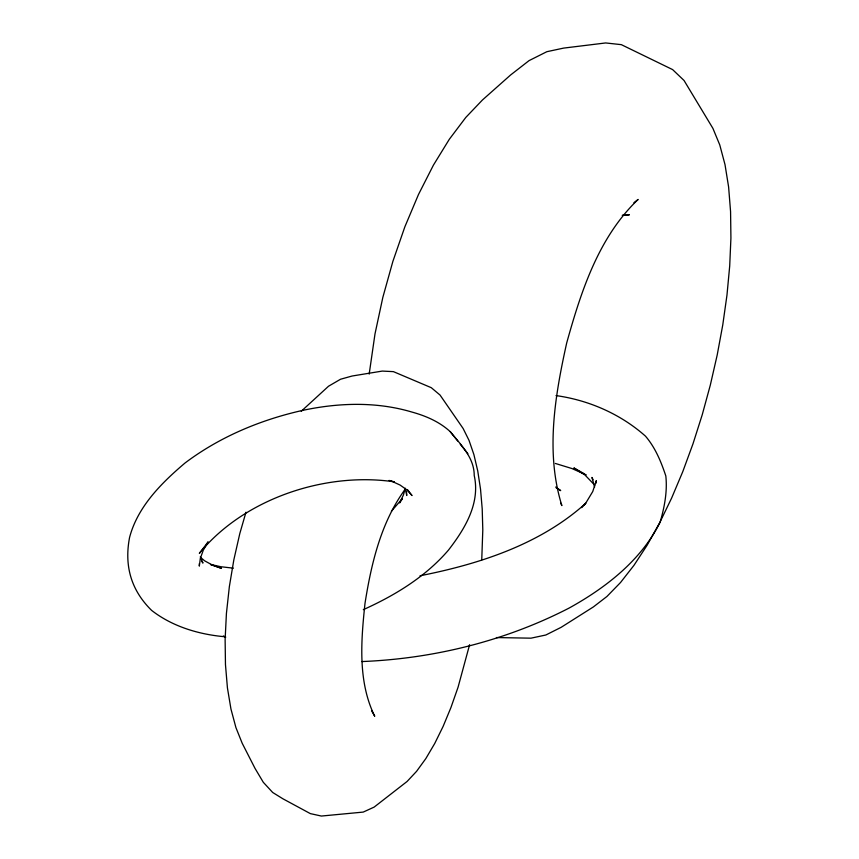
<?xml version="1.0" encoding="UTF-8"?>
<svg xmlns="http://www.w3.org/2000/svg" width="859" height="859" viewBox="0 0 859 859"><rect width="100%" height="100%" fill="white"/><g stroke="black" fill="none" stroke-linecap="round" stroke-linejoin="round"><path stroke-width="1.29" d="M199.342 563.59L199.32 566.113L200.34 558.371L203.282 550.232L208.136 541.846L199.342 553.379C243.935 498.725 325.293 471.591 394.313 481.856L390.48 480.772M481.749 559.885L482.801 529.917L482.21 508.904L480.525 489.158L477.744 470.957L473.9 454.594L469.014 440.356L463.13 428.501L440.044 395.054L431.282 387.688L393.411 371.636L382.287 371.077L352.179 376.006L340.572 379.227L328.546 386.217L301.251 411.257M369.177 374.116L374.996 333.915L382.846 297.354L392.874 261.394L404.847 226.851L418.473 194.531L433.419 165.143L449.311 139.287L465.793 117.447L482.468 99.966L510.643 74.948L529.058 60.624L546.85 51.701L563.687 48.093L605.67 42.95L621.347 44.657L672.608 69.59L684.054 80.499L712.906 128.356L719.767 144.935L725.007 164.606L728.604 186.951L730.569 211.572L730.923 238.061L729.699 266.032L726.972 295.099L722.773 324.874L717.201 354.992L710.318 385.09L702.222 414.811L692.998 443.792L682.755 471.688L671.598 498.145L659.648 522.809L647.063 545.325L633.963 565.34L620.531 582.509L606.937 596.479L593.376 606.926L561.152 627.317L545.83 635.005L530.969 638.173L496.438 637.561M595.996 483.188L596.318 480.621L592.731 491.573L585.902 502.88L581.715 507.658M469.605 644.701L458.062 687.221L450.943 707.526L443.126 726.392L434.718 743.507L425.828 758.583L416.572 771.328L407.091 781.475L374.137 807.106L363.217 812.088L321.384 816.05L310.346 813.613L282.922 798.806L272.69 792.481L263.305 782.302L255.005 768.354L242.206 743.271L235.924 727.594L230.953 709.029L227.431 687.898L225.466 664.598L225.122 639.601L226.422 613.423L229.353 586.643L233.841 559.832L239.801 533.579L245.975 512.211M405.255 488.202L403.451 494.913L399.618 502.912L402.356 498.778M402.42 498.542L391.425 511.191M405.094 489.362C380.934 522.455 371.281 563.654 364.989 603.469C361.038 640.846 357.677 681.488 374.739 716.266L371.55 710.683M584.152 505.092L585.817 503.234C540.15 544.434 479.311 564.084 420.008 575.777M633.921 202.703L638.13 199.449C598.498 237.191 580.952 291.695 566.672 343.063C554.946 395.892 545.336 452.757 561.872 505.597L560.723 503.17M363.303 609.665C395.022 595.373 425.656 576.743 448.484 550.071C464.837 528.929 480.439 503.406 474.222 475.489C474.265 457.536 460.725 444.747 450.309 431.744C439.507 421.737 425.806 415.885 411.762 412.009C376.403 401.507 338.747 402.699 302.948 410.323C260.685 419.74 219.775 436.823 185.082 462.958C161.513 482.919 137.665 506.67 129.58 537.423C124.136 565.662 130.955 590.047 151.581 610.362C172.455 626.662 199.267 634.597 225.412 636.787M622.227 215.341L629.4 214.761L622.829 215.276M361.929 661.559C433.655 658.703 505.146 641.007 569.055 608.097C605.735 587.792 641.276 560.336 660.184 522.025C664.447 507.078 667.507 491.552 665.822 475.961C661.097 461.755 655.331 447.636 645.485 436.157C620.649 414.081 588.898 400.176 556.02 395.591M233.423 568.175L220.817 566.725L210.605 564.438M389.073 480.428L391.586 481.158M555.354 463.452L571.89 468.52L586.268 474.887M210.541 564.567L221.45 568.336L212.366 565.05L204.646 560.82L200.523 557.394M392.799 481.716L400.101 485.067L406.941 489.898L412.019 495.557L407.467 489.609M223.383 635.961L225.756 637.11M584.023 473.62L573.887 467.93L584.968 475.006L594.782 485.185M556.245 487.912L560.702 490.629L555.773 486.999M450.309 431.744L457.75 441M460.274 444.232L467.854 453.659M201.554 561.034L202.949 563.085L200.33 556.729M593.086 479.719L591.958 477.432L594.621 487.032M405.33 488.803L406.747 495.503L406.532 491.52"/></g></svg>
